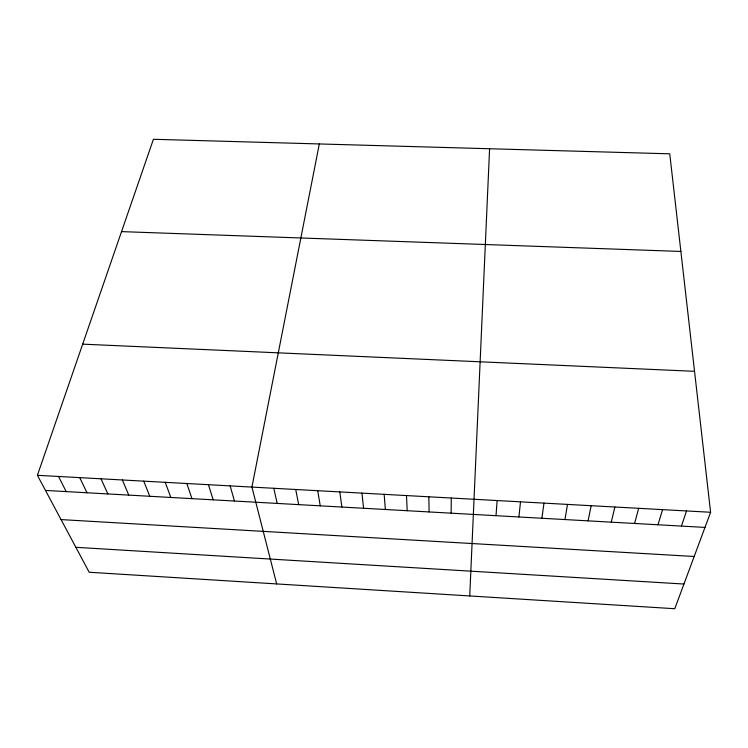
<?xml version="1.0" encoding="UTF-8"?>
<svg xmlns="http://www.w3.org/2000/svg" width="748" height="748" viewBox="0 0 748 748"><rect width="100%" height="100%" fill="white"/><g stroke="black" fill="none" stroke-linecap="round" stroke-linejoin="round"><path stroke-width="1.12" d="M451.128 513.175L451.306 498.028M469.735 595.95L489.585 148.749M496.008 515.69L497.14 500.552M518.906 516.98L520.515 501.833M541.879 518.261L543.983 503.124M564.936 519.561L567.526 504.414M319.321 143.953L251.926 487.088L276.666 583.926M588.068 520.851L591.163 505.713M611.284 522.151L614.875 507.013M634.585 523.46L638.68 508.322M657.969 524.769L662.569 509.631M681.428 526.087L686.542 510.949M37.4 475.307L153.415 139.278L669.75 153.817L710.6 512.268L674.78 608.722L89.19 572.248L37.4 475.307L710.6 512.268M121.531 231.618L680.876 251.45M82.682 344.155L694.537 371.317M45.488 490.436L704.981 527.405M61.056 519.589L694.181 556.484M75.875 547.312L683.952 584.038M58.531 476.467L66.207 491.604M79.737 477.635L86.992 492.764M101.008 478.804L107.852 493.932M122.345 479.973L128.778 495.111M143.766 481.151L149.778 496.289M165.252 482.329L170.843 497.467M186.813 483.517L191.974 498.654M208.44 484.704L213.18 499.842M230.15 485.891L234.451 501.029M273.777 488.285L277.209 503.432M295.703 489.491L298.695 504.629M317.713 490.697L320.256 505.844M339.788 491.913L341.883 507.05M361.939 493.128L363.584 508.266M384.163 494.344L385.36 509.491M406.463 495.569L407.211 510.716M428.847 496.803L429.128 511.941"/></g></svg>
